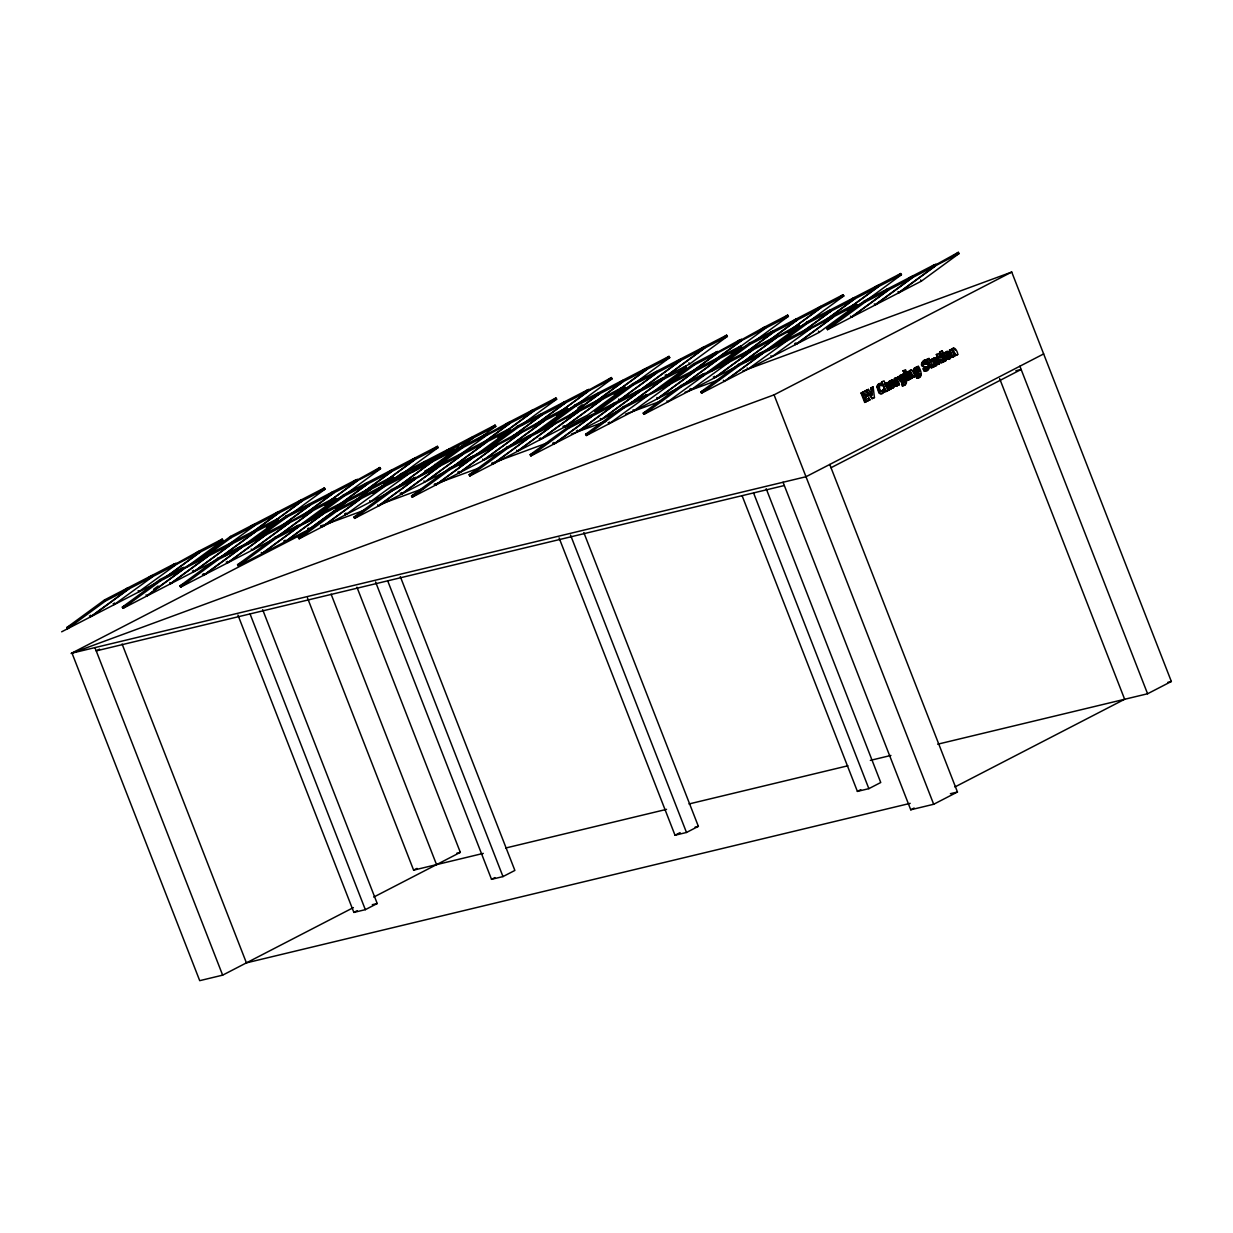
<?xml version="1.0" encoding="UTF-8"?>
<svg xmlns="http://www.w3.org/2000/svg" width="1233" height="1233" viewBox="0 0 1233 1233"><rect width="100%" height="100%" fill="white"/><g stroke="black" fill="none" stroke-linecap="round" stroke-linejoin="round"><path stroke-width="1.5" d="M920.465 375.895L920.465 373.691M928.665 367.973L925.228 371.071L923.933 371.133L923.224 368.821A5.703 4.254 76.5 0 0 925.413 369.083L926.707 368.698M883.568 389.258L880.948 391.678M898.503 376.651L896.376 378.778L898.503 376.651L899.319 378.731L896.884 380.103L899.412 384.65L897.578 379.934M891.598 381.845L889.579 383.309L888.916 381.598L893.848 379.964L896.638 386.083L894.079 386.314L892.476 388.225A2.204 1.649 76.5 0 1 890.627 387.177M894.773 386.16L893.17 388.056A2.204 1.649 76.5 0 1 891.32 387.008C889.779 383.817 895.944 379.332 889.579 383.309M936.571 364.768L939.299 364.043L936.864 358.248L934.46 357.832M937.419 364.12L935.816 366.016A2.204 1.649 76.5 0 1 933.982 364.968L933.566 362.533L935.924 360.221L934.83 359.574L932.225 361.269L931.562 359.558L935.153 357.662M950.181 357.817L950.011 354.087M884.739 384.511L885.417 384.342C887.298 379.055 891.397 386.638 891.058 388.965L888.777 389.952L885.895 384.943M909.014 371.965C910.894 366.679 914.994 374.262 914.655 376.589L915.333 376.419C915.672 374.092 911.572 366.509 909.692 371.811L907.118 372.012L909.862 379.055L912.143 378.069L910.201 373.075L910.848 372.227L913.73 377.252L915.333 376.419M956.114 355.351L953.232 350.342L952.57 351.189L954.512 356.183L952.23 357.169L949.487 350.126L952.076 349.91C953.957 344.623 958.056 352.191 957.717 354.534L955.421 355.52L952.539 350.511M893.771 383.586L892.522 385.205L894.095 385.636L893.771 383.586L893.401 385.806L892.137 386.083M935.739 361.716L936.309 363.18C934.799 366.247 933.381 361.192 936.433 361.546L937.003 363.026L935.724 364.059L935.169 362.872L936.433 361.546M884.955 383.91C887.498 379.625 890.226 387.439 890.38 389.135L891.058 388.965M951.614 349.463L953.34 348.091L955.236 350.11M915.472 369.792L917.46 368.821C922.022 376.774 912.42 370.871 917.46 368.821M885.232 385.79L887.406 384.881L889.455 389.798M912.143 378.069L909.507 373.245L910.17 372.397L913.73 377.252M904.051 379.579L902.71 380.565L902.047 379.826L902.109 376.543L904.051 379.579L901.955 380.612M918.708 372.012L917.352 372.983M885.124 391.293L880.948 393.836A4.3 3.206 76.5 0 1 878.867 392.926L876.755 386.314L878.667 383.74L881.949 383.17L882.813 385.39L880.963 385.02A2.836 2.112 76.5 0 0 879.699 385.698L879.422 388.457L880.824 391.061L882.736 391.385L884.261 389.089L885.124 391.293L882.443 393.45M924.827 366.802C916.335 367.203 926.43 353.732 927.663 363.226L928.973 362.749L931.408 367.619L934.229 366.586L933.612 365.045L931.531 365.847M942.012 360.683C944.493 360.498 938.667 361.115 940.024 357.046L939.33 357.216M896.884 380.103L897.824 379.209M926.399 368.621L926.661 366.972L924.134 366.972M892.029 384.604L893.077 383.756M888.916 381.598L891.921 379.856M931.501 359.604L929.959 360.406L928.495 358.556L929.281 360.56L934.583 357.817M947.53 357.662C952.184 358.402 946.959 349.71 946.728 354.703C948.547 361.778 949.903 352.099 946.173 353.563M934.229 366.586L931.454 367.912L930.098 367.234L926.892 359.373L929.173 358.387M937.743 358.032L940.532 362.517L943.183 362.132L940.918 354.549L943.199 353.563L945.942 360.606L941.334 362.918L939.546 362.348L936.356 354.488L938.637 353.501L939.423 355.505L940.949 354.719M901.415 376.712L900.768 378.392L901.739 380.473M904.698 384.866L905.947 382.846L905.515 380.334M919.833 376.897L917.799 378.038M934.26 359.805L929.867 362.101L932.102 361.13M127.862 589.466L105.298 601.134L67.599 628.738L66.859 627.52L104.558 599.916L127.138 588.249L127.862 589.466L90.163 617.07L61.65 631.805M122.622 591.563L127.138 588.249M122.298 592.056L128.324 587.632L150.904 575.981L151.644 577.183L129.064 588.85L91.365 616.454L90.626 615.236M144.877 580.389L150.904 575.981M144.554 580.882L152.091 575.364L174.67 563.697L175.41 564.899L152.83 576.566L113.929 604.786L91.365 616.454M168.644 568.105L174.67 563.697M171.341 566.394L198.436 551.413L199.176 552.615L162.972 579.125M199.176 552.615L176.596 564.282L137.711 592.503L115.131 604.17L114.392 602.968M122.314 607.129L160.013 579.525L182.592 567.858L183.316 569.06L145.617 596.664L123.038 608.331L122.314 607.129L130.374 602.952M190.899 556.931L198.436 551.413M193.596 555.22L199.623 550.797L222.202 539.129L222.942 540.347L186.738 566.841M123.038 608.331L160.737 580.728L183.316 569.06M165.669 577.398L200.363 552.014L222.942 540.347M179.571 570.062L182.592 567.858M153.616 589.328L158.132 586.014M179.247 570.555L206.358 555.574L207.082 556.777L169.383 584.38L146.804 596.048L146.08 594.845M216.176 543.553L222.202 539.129M146.804 596.048L184.503 568.444L207.082 556.777M194.305 562.942L230.494 536.432L253.073 524.765L253.798 525.982L231.218 537.65L201.503 559.381M169.846 582.562L170.57 583.779L208.269 556.175L230.848 544.508L230.124 543.291L207.545 554.958L208.269 556.175M245.537 530.298L253.073 524.765M248.234 528.572L254.26 524.164L276.839 512.496L277.564 513.699L248.912 534.675M225.146 546.959L254.984 525.366L277.564 513.699M170.57 583.779L193.149 572.112L230.848 544.508M193.612 570.278L194.336 571.495L232.035 543.892L254.614 532.224L253.89 531.022L231.311 542.674L232.035 543.892M272.308 515.81L276.839 512.496M272 516.288L278.026 511.88L300.605 500.213L301.33 501.415L272.678 522.391M253.119 531.855L278.75 513.082L301.33 501.415M179.926 585.937L217.624 558.333L240.188 546.666L240.928 547.868L203.229 575.472L180.65 587.139L179.926 585.937L186.368 582.592M219.936 557.624L254.614 532.224M219.613 558.102L255.801 531.608L278.381 519.941L277.656 518.739L255.077 530.406L255.801 531.608M180.65 587.139L218.349 559.535L240.928 547.868M297.585 502.417L300.605 500.213M295.766 504.02L301.792 499.596L324.371 487.929L325.096 489.147L290.418 514.531M232.652 552.184L240.188 546.666M272.37 522.884L302.532 500.798L325.096 489.147M235.349 550.457L241.391 546.049L263.97 534.382L264.694 535.584L226.995 563.188L204.416 574.855L203.692 573.653M243.702 545.34L278.381 519.941M204.416 574.855L242.115 547.252L264.694 535.584M248.234 543.645L285.933 516.041L308.512 504.374L309.252 505.576L282.11 525.458M316.835 493.447L324.371 487.929M258.021 538.22L286.673 517.244L285.933 516.041M257.928 538.79L263.97 534.382M257.605 539.283L265.157 533.766L287.736 522.098L288.46 523.316L250.761 550.92L228.182 562.572L227.458 561.369M228.182 562.572L265.881 534.968L288.46 523.316M300.652 510.385L309.699 503.758L332.278 492.09L333.018 493.308L301.345 516.488M281.787 525.952L310.439 504.975L333.018 493.308M284.391 524.796L311.502 509.815L312.226 511.032L279.059 535.322M251.224 549.086L251.948 550.303L289.647 522.7L312.226 511.032M326.252 496.514L332.278 492.09M325.928 497.007L333.48 491.474L356.044 479.807L356.784 481.024L329.643 500.891M304.042 514.778L334.205 492.691L356.784 481.024M306.647 513.622L312.689 509.214L335.268 497.546L335.993 498.749L298.294 526.352M237.553 564.729L275.252 537.126L297.831 525.458L298.556 526.661L260.857 554.264L238.277 565.932L237.553 564.729L242.392 562.233M277.225 536.91L313.413 510.416L335.993 498.749M238.277 565.932L275.976 538.328L298.556 526.661M350.018 484.23L356.044 479.807M352.715 482.519L379.81 467.538L380.55 468.74L344.361 495.234M327.808 502.494L357.971 480.408L380.55 468.74M329.226 501.954L335.268 497.546M291.805 529.882L297.831 525.458M294.487 528.156L321.597 513.175L322.322 514.392L284.623 541.996L262.043 553.663L261.319 552.446M262.043 553.663L299.742 526.059L322.322 514.392M373.784 471.946L379.81 467.538M335.191 507.58L366.864 484.384L366.124 483.182L343.545 494.849L305.846 522.453L310.685 519.941M317.143 515.933L344.284 496.051L366.864 484.384M317.066 516.488L321.597 513.175M316.758 516.981L322.784 512.558L345.363 500.891L346.088 502.108L308.389 529.712L285.809 541.379L285.085 540.162M285.809 541.379L323.508 513.776L346.088 502.108M359.774 488.083L367.311 482.565L389.89 470.898L390.63 472.1L360.468 494.186M339.399 504.759L368.05 483.768L390.63 472.1M339.337 505.314L345.363 500.891M335.993 508.011L346.55 500.29L369.129 488.622L369.854 489.825L354.78 500.875M308.851 527.894L309.575 529.096L347.274 501.492L369.854 489.825M298.417 537.573L336.116 509.969L358.695 498.302L359.435 499.504L321.736 527.107L299.157 538.775L298.417 537.573L304.875 534.243M385.05 474.705L391.077 470.282L413.656 458.614L414.396 459.832L382.723 483.012M299.157 538.775L336.856 511.171L359.435 499.504M363.165 492.476L391.817 471.499L414.396 459.832M363.103 493.03L370.316 488.006L392.895 476.339L393.62 477.541L374.015 491.905M354.179 501.615L371.056 489.208L393.62 477.541M353.856 502.108L359.882 497.685L382.461 486.018L383.201 487.235L360.622 498.903L322.923 526.506L322.183 525.289M407.63 463.038L413.656 458.614M407.306 463.531L414.858 457.998L437.422 446.346L438.162 447.548L400.463 475.152L384.326 483.49M385.42 481.302L415.583 459.215L438.162 447.548M385.359 481.856L392.895 476.339M376.435 490.441L382.461 486.018M373.106 493.138L383.648 485.401L406.227 473.749L406.967 474.952L384.388 486.619L345.502 514.839L322.923 526.506M431.396 450.754L437.422 446.346M381.583 487.991L384.604 485.787M387.609 483.583L401.187 473.642L423.767 461.974L424.491 463.192L412.423 472.023M392.865 481.471L401.912 474.844L424.491 463.192M400.201 478.157L406.227 473.749M402.898 476.447L429.993 461.466L430.733 462.668L393.034 490.272M418.912 465.781L424.953 461.358L447.533 449.691L448.257 450.908L440.72 456.426M430.733 462.668L408.154 474.335L369.268 502.555L346.689 514.223L345.949 513.005M415.12 470.297L425.678 462.575L448.257 450.908M353.871 517.166L391.57 489.563L414.149 477.911L414.874 479.113L377.175 506.717L354.595 518.384L353.871 517.166L358.711 514.67M423.967 465.874L429.993 461.466M428.175 463.053L453.759 449.182L454.499 450.384L418.311 476.894M441.183 454.607L448.72 449.089L471.299 437.422L472.023 438.624L434.324 466.228L424.645 471.222M354.595 518.384L392.294 490.78L414.874 479.113M397.242 487.451L431.92 462.051L454.499 450.384M440.397 456.919L449.444 450.292L472.023 438.624M408.108 482.319L414.149 477.911M410.805 480.608L437.915 465.627L438.64 466.829L400.941 494.433L378.361 506.1L377.637 504.898M447.733 453.605L453.759 449.182M454.391 450.045L458.907 446.747M466.459 441.214L472.486 436.806L495.065 425.138L495.789 426.341L477.695 439.595M378.361 506.1L416.06 478.496L438.64 466.829M495.789 426.341L473.21 438.008L435.511 465.612L434.787 464.409M425.863 472.979L462.051 446.485L484.631 434.817L485.37 436.035L462.791 447.687L430.379 471.145M490.534 428.452L495.065 425.138M401.403 492.614L402.128 493.816L439.827 466.213L462.406 454.545L461.681 453.343L439.102 465.011L439.827 466.213M481.625 437.021L484.631 434.817M481.302 437.515L508.397 422.534L509.137 423.751L480.485 444.728M456.719 457.011L486.557 435.419L509.137 423.751M402.128 493.816L424.707 482.149L462.406 454.545M463.593 453.944L462.868 452.727L485.448 441.06L486.172 442.277L463.593 453.944L425.894 481.548L448.473 469.881M503.881 425.847L508.397 422.534M503.557 426.341L509.583 421.933L532.163 410.265L532.903 411.468L502.74 433.554M483.182 443.001L510.323 423.135L532.903 411.468M411.483 495.974L449.182 468.37L471.761 456.703L472.486 457.921L434.787 485.525L412.207 497.192L411.483 495.974L414.704 494.31M451.494 467.661L486.172 442.277M449.66 469.264L487.359 441.661L509.938 429.993L509.214 428.791L486.634 440.443L487.359 441.661M412.207 497.192L449.906 469.588L472.486 457.921M529.157 412.469L532.163 410.265M527.323 414.057L533.35 409.649L555.929 397.982L556.669 399.184L521.975 424.584M464.224 462.236L471.761 456.703M502.417 434.047L534.089 410.851L556.669 399.184M459.37 466.028L463.901 462.714M466.922 460.51L472.948 456.102L495.527 444.435L496.252 445.637L458.553 473.241L435.973 484.908L435.249 483.706M475.26 455.393L509.938 429.993M435.973 484.908L473.672 457.304L496.252 445.637M482.812 451.478L517.506 426.094L540.085 414.427L540.809 415.629L513.668 435.511M551.413 401.295L555.929 397.982M488.068 449.382L518.23 427.296L540.809 415.629M487.991 449.953L495.527 444.435M492.183 447.132L519.293 432.151L520.018 433.353L482.319 460.957L459.739 472.624L459.015 471.422M459.739 472.624L497.438 445.021L520.018 433.353M535.23 418.218L541.272 413.81L563.851 402.143L564.575 403.345L532.903 426.541M513.344 435.989L541.996 415.012L564.575 403.345M515.949 434.848L543.059 419.867L543.784 421.085L510.616 445.375M482.781 459.138L483.506 460.341L521.205 432.737L543.784 421.085M557.809 406.551L563.851 402.143M557.501 407.044L565.038 401.526L587.617 389.859L588.341 391.077L561.2 410.943M535.6 424.815L565.762 402.729L588.341 391.077M538.22 423.674L544.246 419.251L566.826 407.584L567.55 408.801L529.851 436.405M469.11 474.782L506.809 447.178L529.389 435.511L530.128 436.713L492.429 464.317L469.85 475.984L469.11 474.782L473.95 472.27M508.782 446.962L544.971 420.468L567.55 408.801M469.85 475.984L507.549 448.38L530.128 436.713M581.575 394.283L587.617 389.859M584.272 392.556L611.383 377.575L612.107 378.793L574.408 406.397L556.669 415.567M559.366 412.546L589.528 390.46L612.107 378.793M563.805 409.803L566.826 407.584M523.362 439.919L529.389 435.511M523.039 440.412L530.575 434.895L553.155 423.227L553.894 424.429L516.195 452.033L493.616 463.7L492.876 462.498M493.616 463.7L531.315 436.097L553.894 424.429M603.846 383.109L611.383 377.575M537.418 432.49L575.117 404.886L597.697 393.219L598.421 394.437L566.748 417.617M547.19 427.08L575.842 406.104L598.421 394.437M547.128 427.651L553.155 423.227M549.826 425.924L576.921 410.943L577.661 412.161L539.962 439.765L517.382 451.417L516.642 450.215M517.382 451.417L555.081 423.828L577.661 412.161M577.768 408.077L582.284 404.763M591.655 397.642L598.884 392.618L621.463 380.951L622.187 382.153L592.025 404.239M569.446 415.906L599.608 393.82L622.187 382.153M569.384 416.461L576.921 410.943M572.081 414.75L578.107 410.327L600.687 398.66L601.427 399.877L563.728 427.481L541.148 439.148L540.408 437.931M541.148 439.148L578.847 411.545L601.427 399.877M615.113 385.852L622.65 380.334L645.229 368.667L645.953 369.869L615.791 391.955M594.722 402.513L623.374 381.536L645.953 369.869M594.337 403.576L601.874 398.059L624.453 386.391L625.193 387.594L587.494 415.197L564.914 426.865L564.175 425.662M564.914 426.865L602.613 399.261L625.193 387.594M640.698 371.981L645.229 368.667M640.374 372.474L646.416 368.05L668.995 356.383L669.719 357.601L632.02 385.205M530.144 454.73L567.843 427.127L590.422 415.459L591.162 416.662L553.463 444.265L530.884 455.933L530.144 454.73L534.983 452.218M618.488 390.244L647.14 369.268L669.719 357.601M621.447 388.595L624.453 386.391M530.884 455.933L568.583 428.329L591.162 416.662M662.953 360.807L668.995 356.383M656.048 373.229L633.485 384.896L595.77 412.5L595.046 411.298L632.745 383.694L655.324 372.027L656.048 373.229L618.35 400.833M584.072 420.361L591.609 414.843L689.663 363.997L727.362 336.393L726.622 335.191L704.043 346.843L696.506 352.376M553.91 442.447L554.65 443.649L592.349 416.045L614.928 404.378L614.188 403.176L609.672 406.489M650.485 375.834L656.511 371.41L679.09 359.743L679.815 360.945L642.116 388.549M609.349 406.982L615.375 402.559L616.115 403.761L578.416 431.365L577.676 430.163M679.815 360.945L657.251 372.613L619.552 400.216L618.812 399.014M554.65 443.649L577.229 431.982L614.928 404.378M674.251 363.55L680.277 359.127L702.856 347.459L703.596 348.677L665.882 376.281L665.157 375.063M631.928 395.315L637.954 390.892L638.694 392.109L600.995 419.713L578.416 431.365M631.604 395.808L639.141 390.275L639.881 391.493L602.182 419.097L623.143 408.262M643.318 387.948L681.017 360.344L703.596 348.677M698.34 350.773L702.856 347.459M585.598 434.324L623.297 406.72L645.876 395.053L646.601 396.271L624.021 407.938L586.322 435.526L585.598 434.324L588.819 432.66M655.694 383.031L661.72 378.608L662.46 379.826L627.767 405.225M658.391 381.305L662.907 378.007L663.647 379.209L630.464 403.499M727.362 336.393L704.783 348.06L667.084 375.664L666.344 374.447M722.106 338.489L726.622 335.191M642.855 397.257L645.876 395.053M642.532 397.75L669.642 382.769L670.367 383.987L647.787 395.654L608.902 423.875L586.322 435.526M680.97 369.653L685.486 366.34L686.226 367.542L650.038 394.036M659.1 389.027L693.778 363.643L716.358 351.975L717.082 353.177L689.941 373.06M663.601 387.193L669.642 382.769M663.292 387.686L694.518 364.845L717.082 353.177M671.553 383.371L670.829 382.168L693.408 370.501L694.133 371.703L671.553 383.371L632.668 411.591L610.088 423.258L609.364 422.04M708.821 357.493L716.358 351.975M713.028 354.672L740.124 339.692L740.848 340.894L712.212 361.886M690.064 373.198L718.284 352.561L740.848 340.894M694.133 371.703L656.434 399.307L633.854 410.974L633.13 409.772M656.896 397.488L657.621 398.691L695.32 371.087L717.899 359.419L717.174 358.217L694.595 369.885L695.32 371.087M737.103 341.895L740.124 339.692M736.795 342.389L763.89 327.408L764.63 328.625L742.05 340.293L711.888 362.363M643.21 413.132L680.909 385.528L703.488 373.861L704.213 375.063L681.633 386.73L643.934 414.334L643.21 413.132L648.049 410.635M717.899 359.419L680.2 387.023L657.621 398.691M681.387 386.407L719.086 358.803L741.665 347.151L740.941 345.934L718.361 357.601L719.086 358.803M759.374 330.721L763.89 327.408M759.05 331.215L765.077 326.791L787.656 315.139L788.396 316.342L755.212 340.632M734.899 350.357L740.941 345.934M735.654 350.095L765.816 328.009L788.396 316.342M697.446 378.284L703.488 373.861M700.144 376.558L727.254 361.577L727.979 362.795L705.399 374.462L666.514 402.667L643.934 414.334M703.966 374.755L741.665 347.151M740.863 355.967L772.536 332.787L771.812 331.569L749.232 343.236L711.533 370.84L717.976 367.511M781.63 319.547L787.656 315.139M719.795 366.525L749.957 344.454L772.536 332.787M719.702 367.095L727.254 361.577M722.399 365.384L728.441 360.961L751.02 349.309L751.745 350.511L714.046 378.115L691.466 389.782L690.742 388.565M666.976 400.848L667.7 402.066L690.28 390.399L729.165 362.178L751.745 350.511M767.28 334.883L771.812 331.569M765.446 336.486L772.999 330.953L795.578 319.301L796.302 320.503L766.14 342.589M745.071 353.147L773.723 332.17L796.302 320.503M744.979 353.717L751.02 349.309M744.67 354.21L752.207 348.692L774.786 337.025L775.511 338.227L737.812 365.831L715.232 377.498L714.508 376.296M715.232 377.498L752.931 349.895L775.511 338.227M791.047 322.599L795.578 319.301M790.723 323.092L796.765 318.684L819.344 307.017L820.068 308.219L788.396 331.415M768.837 340.863L797.489 319.886L820.068 308.219M768.745 341.433L774.786 337.025M771.442 339.722L798.552 324.741L799.277 325.944L761.578 353.547M700.837 391.924L738.536 364.321L761.115 352.653L761.84 353.871L724.141 381.475L701.562 393.142L700.837 391.924L705.677 389.428M740.509 364.12L776.698 337.611L799.277 325.944M701.562 393.142L739.261 365.538L761.84 353.871M812.979 311.918L820.531 306.401L843.11 294.733L843.834 295.935L806.135 323.539L788.396 332.71M791.093 329.689L821.255 307.603L843.834 295.935M791.016 330.259L798.552 324.741M756.584 355.967L761.115 352.653M756.276 356.46L762.302 352.052L784.882 340.385L785.606 341.587L763.042 353.255L725.328 380.858L747.907 369.191L786.808 340.971L809.372 329.303L808.648 328.101L786.068 339.769L778.532 345.286M838.579 298.047L843.11 294.733M769.145 349.648L806.844 322.044L829.408 310.377L830.148 311.595L799.986 333.665M778.917 344.238L807.569 323.246L830.148 311.595M778.855 344.793L784.882 340.385M826.403 312.581L829.408 310.377M824.569 314.184L830.61 309.76L853.19 298.093L853.914 299.311L822.241 322.491M804.193 330.845L831.335 310.978L853.914 299.311M804.132 331.415L808.648 328.101M805.319 330.798L832.414 315.818L833.154 317.02L795.439 344.623L772.875 356.291M749.109 368.575L771.673 356.907L810.574 328.687L833.154 317.02M848.658 301.407L853.19 298.093M846.824 303.01L854.377 297.492L876.956 285.825L877.68 287.027L847.518 309.113M826.449 319.671L855.101 298.694L877.68 287.027M826.387 320.241L832.414 315.818M827.574 319.624L833.6 315.201L856.18 303.534L856.92 304.751L819.221 332.355L796.641 344.022L795.901 342.805M796.641 344.022L834.34 316.419L856.92 304.751M872.425 289.138L876.956 285.825M872.101 289.616L878.143 285.208L900.722 273.541L901.446 274.743L865.258 301.253M850.215 307.387L878.867 286.41L901.446 274.743M850.154 307.957L856.18 303.534M896.191 276.855L900.722 273.541M826.773 328.44L864.472 300.837L887.051 289.169L887.775 290.387L850.076 317.991L827.497 329.658L826.773 328.44L829.994 326.776M827.497 329.658L865.196 302.054L887.775 290.387M882.52 292.483L887.051 289.169M882.212 292.976L888.238 288.568L910.817 276.901L911.541 278.103L873.843 305.707L851.263 317.374L850.539 316.172M851.263 317.374L888.962 289.77L911.541 278.103M907.796 279.105L910.817 276.901M905.978 280.692L912.004 276.284L934.583 264.617L935.308 265.819L897.609 293.423L875.029 305.09L874.305 303.888M875.029 305.09L912.728 277.487L935.308 265.819M931.562 266.821L934.583 264.617M931.254 267.314L958.349 252.333L959.074 253.551L921.375 281.155L898.795 292.822L898.071 291.604M898.795 292.822L936.494 265.218L959.074 253.551M953.818 255.647L958.349 252.333M893.262 382.261L890.473 384.203L890.596 387.147M935.924 360.221L933.134 362.163L933.242 365.107A2.204 1.649 76.5 0 0 935.138 366.186L936.017 365.692M917.491 375.002L917.845 374.755A3.206 2.389 76.5 0 0 918.57 373.584C922.638 375.526 914.085 375.849 916.92 378.238C923.841 378.053 920.774 369.715 918.415 366.371L914.794 367.819A3.067 2.281 76.5 0 0 913.792 368.975L914.778 373.984L917.691 375.017M924.735 362.178L923.887 363.488L925.212 364.213M66.859 627.52L71.699 625.023M158.24 581.899L138.897 591.886L138.158 590.684M266.436 527.57L309.252 505.576M194.336 571.495L216.916 559.828M224.56 555.883L240.682 547.544M325.111 505.515L342.851 496.344M251.948 550.303L274.527 538.636M309.575 529.096L314.415 526.599M71.098 653.459L309.683 530.329M389.813 491.936L370.455 501.939L369.715 500.737M497.993 437.623L514.13 429.284M99.626 649.128L96.22 650.885L784.327 485.525M464.178 461.759L467.399 460.094M483.506 460.341L506.085 448.689M614.281 394.36L630.402 386.037M595.046 411.298L601.504 407.953M616.115 403.761L638.694 392.109M639.881 391.493L662.46 379.826M663.647 379.209L686.226 367.542M731.339 353.948L745.857 346.442M745.456 361.886L753.517 357.724M847.626 310.685L862.129 303.179M353.362 907.611L222.649 975.149L199.715 980.667L72.007 653.12L774.062 394.853L1011.723 272.046L1171.35 681.479L1147.584 693.763L937.666 744.208M885.91 385.621L887.868 390.614L885.587 391.601L881.78 381.845L884.061 380.858L885.417 384.342M903.188 370.779L905.561 369.746L906.24 371.457L903.866 372.489L903.188 370.779L903.866 372.489M939.808 351.852L942.182 350.819L942.86 352.53L940.486 353.563L939.808 351.852L940.486 353.563M869.959 399.862L868.587 398.244L869.959 399.862L864.687 402.405L861.05 393.065L868.464 389.412L871.716 395.146M871.469 393.373L870.729 388.056L873.134 387.008L874.444 397.55L871.978 398.629L866.013 390.491L868.464 389.412M861.05 393.065L866.321 390.522L867.015 392.31L863.439 393.959L864.765 395.439L863.439 393.959M870.729 388.056L873.134 387.008M899.412 384.65L897.131 385.636L894.387 378.593L896.668 377.606L897.069 378.608M901.57 384.049C909.368 381.074 901.231 381.059 902.263 385.821C909.214 385.497 906.085 377.421 903.774 373.938L900.83 375.217A3.067 2.281 76.5 0 0 899.828 376.373L900.059 379.872L902.571 382.631M904.298 373.476L906.579 372.474L909.322 379.533L907.735 380.35L904.298 373.476L906.579 372.474M927.678 361.392L926.892 359.373M943.199 353.563L939.423 355.505M894.387 378.593L896.668 377.606M902.217 374.74L901.6 375.248L903.774 373.938M907.118 372.012L909.399 371.025L909.692 371.811M916.874 367.157L916.258 367.665L918.415 366.371M924.642 362.132L926.661 362.271M936.356 354.488L938.421 357.863M949.487 350.126L951.768 349.139L952.076 349.91M879.345 390.198L879.006 385.852A2.836 2.112 76.5 0 1 880.27 385.174L882.134 385.559L881.256 383.324L878.667 384.033L877.326 387.07L879.545 392.772A4.3 3.206 76.5 0 0 881.641 393.666L882.381 393.574M864.071 395.608L867.431 394.067L868.124 395.839L864.765 397.38L865.689 399.739L865.458 397.226M928.973 362.749L927.663 363.226M940.024 357.046L941.55 356.245L940.27 354.888M898.21 379.04L899.319 378.731M864.765 397.38L868.124 395.839M924.981 366.864L927.524 367.095L926.029 368.867A5.703 4.254 76.5 0 1 923.918 368.667L924.627 370.963C930.191 372.52 931.069 362.286 925.259 364.244M865.689 399.739L869.265 398.089M933.612 365.045L932.056 365.523L930.561 361.932M864.687 402.405L869.28 400.031M871.978 398.629L874.444 397.55M885.587 391.601L887.868 390.614M888.777 389.952L890.38 389.135M894.079 386.314L896.638 386.083M897.131 385.636L898.734 384.819M907.041 380.519L909.322 379.533M909.862 379.055L911.449 378.238M913.052 377.421L914.655 376.589M936.741 364.274L939.299 364.043M943.661 361.593L945.942 360.606M952.23 357.169L954.512 356.183M955.421 355.52L957.717 354.534M916.227 376.481L918.585 375.649L918.57 373.584M1043.642 353.933L805.981 476.739L72.007 653.12M831.027 467.723L1021.155 369.484L1015.869 370.763M307.449 597.835L413.61 870.144L417.016 868.386M373.738 897.085L460.325 852.357L356.938 587.201M237.923 615.02L353.871 912.42L357.262 910.663M353.871 912.42L365.338 909.661L377.221 903.527L262.675 609.703M375.572 581.945L491.52 879.329L494.926 877.588M491.52 879.329L502.987 876.586L514.87 870.436L400.324 576.628M559.073 537.85L675.021 835.234L680.107 832.614M675.021 835.234L686.488 832.475L698.371 826.341L583.81 532.533M742.143 495.805L857.397 791.401L860.788 789.659M857.397 791.401L868.864 788.658L880.747 782.508L766.202 488.7M783.047 482.242L910.74 809.788L914.146 808.031M954.881 786.978L1124.65 699.265L999.624 378.577M910.74 809.788L933.689 804.27L957.455 792.002L829.747 464.456M904.837 385.035L902.263 385.821M947.221 351.297L945.588 352.361A3.283 2.451 76.5 0 0 944.956 354.241L946.667 358.633L949.518 359.019M917.013 375.186L918.539 374.585A3.206 2.389 76.5 0 0 919.248 373.414M902.356 382.754L903.881 382.168A3.206 2.389 76.5 0 0 904.606 380.982M320.503 526.337L363.827 510.4M380.057 504.436L423.381 488.499M434.201 484.507L481.132 467.245M493.755 462.606L547.899 442.678M571.372 434.047L605.65 421.439M625.501 414.134L661.597 400.848M685.07 392.217L719.348 379.61M742.821 370.979L1011.723 272.046M925.259 360.067L922.114 362.995L923.964 366.71M942.182 350.819L942.86 352.53M936.525 356.815L937.835 356.337M926.507 359.974L925.212 360.144M934.136 359.743L935.631 359.728M926.507 362.348C928.773 361.377 921.128 362.055 923.671 364.367M923.07 368.898L923.918 368.652M902.803 376.389L903.373 379.749M881.78 381.845L886.265 391.447M891.474 381.783L892.985 381.768M881.965 385.652L882.813 385.39M916.92 378.238L916.92 376.312M883.414 389.335L884.261 389.089M867.431 394.067L867.431 396.009M456.796 853.205L460.325 852.357M1167.821 682.327L1171.35 681.479M413.61 870.144L483.29 853.39M505.73 848.011L666.544 809.357M688.985 803.962L847.919 765.77M870.344 760.376L890.92 755.444M372.304 904.698L377.221 903.527M695.088 827.127L698.371 826.341M910.201 803.346L246.415 962.865L122.082 643.98M950.396 793.698L957.455 792.002M924.519 364.382L925.952 364.089M903.049 382.584L900.121 381.552L899.134 376.543A3.067 2.281 76.5 0 1 900.136 375.387L902.294 375.079M891.798 379.872L894.079 381.459M916.258 367.665L915.549 367.588A3.067 2.281 76.5 0 0 914.485 368.806L914.716 372.304L917.213 375.063M926.045 364.182L926.815 364.274M947.129 351.374L949.657 353.285M934.968 357.786L935.816 358.079M916.612 373.044L915.425 370.825M880.547 391.524L879.73 390.799M927.74 364.829L928.634 366.663M866.691 390.322L872.671 398.475M935.77 264.001L936.494 265.218M920.65 279.937L921.375 281.155M912.004 276.284L912.728 277.487M888.238 288.568L888.962 289.77M878.143 285.208L878.867 286.41M864.472 300.837L865.196 302.054M854.377 297.492L855.101 298.694M830.61 309.76L831.335 310.978M833.6 315.201L834.34 316.419M820.531 306.401L821.255 307.603M818.481 331.138L819.221 332.355M806.844 322.044L807.569 323.246M809.834 327.485L810.574 328.687M796.765 318.684L797.489 319.886M794.715 343.421L795.439 344.623M786.068 339.769L786.808 340.971M772.999 330.953L773.723 332.17M775.973 336.409L776.698 337.611M765.077 326.791L765.816 328.009M770.949 355.705L771.673 356.907M762.302 352.052L763.042 353.255M749.232 343.236L749.957 344.454M752.207 348.692L752.931 349.895M741.31 339.075L742.05 340.293M747.183 367.989L747.907 369.191M738.536 364.321L739.261 365.538M728.441 360.961L729.165 362.178M717.544 351.359L718.284 352.561M704.043 346.843L704.783 348.06M723.417 380.257L724.141 381.475M713.321 376.913L714.046 378.115M704.675 373.245L705.399 374.462M693.778 363.643L694.518 364.845M688.923 362.795L689.663 363.997M680.277 359.127L681.017 360.344M689.555 389.181L690.28 390.399M680.909 385.528L681.633 386.73M656.511 371.41L657.251 372.613M646.416 368.05L647.14 369.268M647.063 394.437L647.787 395.654M632.745 383.694L633.485 384.896M622.65 380.334L623.374 381.536M623.297 406.72L624.021 407.938M598.884 392.618L599.608 393.82M601.874 398.059L602.613 399.261M588.804 389.243L589.528 390.46M608.177 422.657L608.902 423.875M600.255 418.496L600.995 419.713M591.609 414.843L592.349 416.045M575.117 404.886L575.842 406.104M578.107 410.327L578.847 411.545M565.038 401.526L565.762 402.729M576.489 430.779L577.229 431.982M567.843 427.127L568.583 428.329M562.988 426.264L563.728 427.481M554.341 422.611L555.081 423.828M541.272 413.81L541.996 415.012M544.246 419.251L544.971 420.468M533.35 409.649L534.089 410.851M552.723 443.063L553.463 444.265M539.222 438.547L539.962 439.765M530.575 434.895L531.315 436.097M517.506 426.094L518.23 427.296M520.48 431.535L521.205 432.737M509.583 421.933L510.323 423.135M506.809 447.178L507.549 448.38M496.714 443.818L497.438 445.021M485.817 434.201L486.557 435.419M491.69 463.115L492.429 464.317M472.486 436.806L473.21 438.008M472.948 456.102L473.672 457.304M462.051 446.485L462.791 447.687M448.72 449.089L449.444 450.292M457.828 472.039L458.553 473.241M449.182 468.37L449.906 469.588M431.196 460.849L431.92 462.051M424.953 461.358L425.678 462.575M414.858 457.998L415.583 459.215M423.982 480.947L424.707 482.149M415.336 477.294L416.06 478.496M407.429 473.133L408.154 474.335M401.187 473.642L401.912 474.844M391.077 470.282L391.817 471.499M400.216 493.231L400.941 494.433M391.57 489.563L392.294 490.78M383.648 485.401L384.388 486.619M367.311 482.565L368.05 483.768M370.316 488.006L371.056 489.208M357.246 479.205L357.971 480.408M359.882 497.685L360.622 498.903M343.545 494.849L344.284 496.051M346.55 500.29L347.274 501.492M333.48 491.474L334.205 492.691M344.762 513.622L345.502 514.839M336.116 509.969L336.856 511.171M322.784 512.558L323.508 513.776M309.699 503.758L310.439 504.975M312.689 509.214L313.413 510.416M320.996 525.905L321.736 527.107M301.792 499.596L302.532 500.798M307.664 528.495L308.389 529.712M299.018 524.842L299.742 526.059M288.923 521.482L289.647 522.7M278.026 511.88L278.75 513.082M283.898 540.778L284.623 541.996M275.252 537.126L275.976 538.328M265.157 533.766L265.881 534.968M254.26 524.164L254.984 525.366M241.391 546.049L242.115 547.252M230.494 536.432L231.218 537.65M226.256 561.986L226.995 563.188M217.624 558.333L218.349 559.535M199.623 550.797L200.363 552.014M202.489 574.27L203.229 575.472M192.425 570.894L193.149 572.112M183.779 567.242L184.503 568.444M175.857 563.08L176.596 564.282M160.013 579.525L160.737 580.728M152.091 575.364L152.83 576.566M128.324 587.632L129.064 588.85M113.205 603.584L113.929 604.786M104.558 599.916L105.298 601.134M89.439 615.853L90.163 617.07M940.825 360.807L940.301 359.712M931.377 365.692L930.853 364.598M946.374 355.983L946.852 356.984M936.479 358.849L938.606 364.213M1019.876 366.216L1147.584 693.763M950.181 349.956L952.924 357M942.505 353.732L944.57 359.003M941.611 354.38L944.355 361.423M942.382 360.313L942.983 361.87M932.256 359.389L932.919 361.099M930.807 359.774L931.408 361.3M932.934 365.199L933.535 366.756M917.737 366.525L919.556 371.21M916.766 368.991L918.015 372.181M907.796 371.857L910.555 378.901M905.885 372.643L908.644 379.687M904.991 373.306L907.735 380.35M903.08 374.108L904.899 378.778M902.263 383.879L902.957 385.652M897.824 376.82L898.626 378.901M895.975 377.76L896.376 378.778M895.081 378.423L897.824 385.467M894.711 383.047L895.959 386.253M889.594 381.444L890.257 383.139M861.728 392.895L865.381 402.235M774.062 394.853L933.689 804.27M753.61 493.046L868.864 788.658M570.54 535.091L686.488 832.475M387.748 580.974L502.987 876.586M331.076 594.106L436.544 864.626M250.099 614.065L365.338 909.661M94.941 647.602L222.649 975.149M871.407 387.886L872.409 394.992M872.455 387.162L872.887 390.676M903.912 381.151A3.206 2.389 76.5 0 1 903.188 382.322M951.167 356.306C950.566 361.67 943.214 359.173 944.262 354.41A3.283 2.451 76.5 0 1 944.894 352.53L948.948 351.528L951.167 356.306"/></g></svg>
